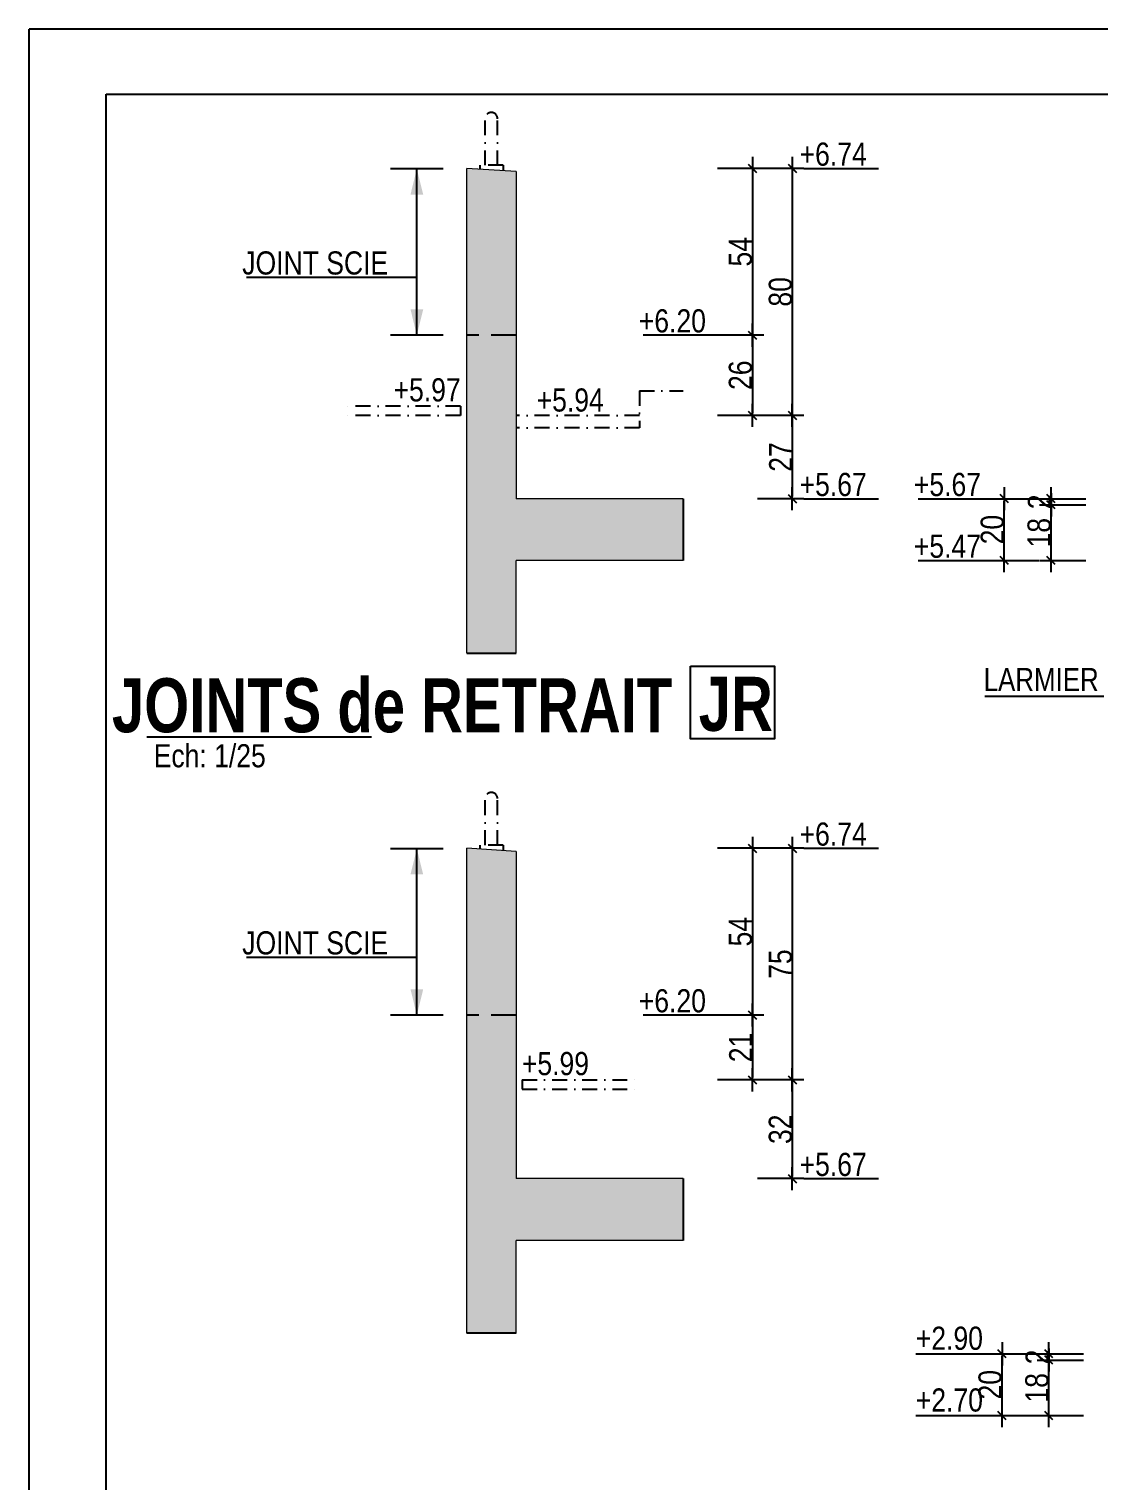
# Model space of a CAD drawing. Header units: centimetres. Extents: x -31 to 9059, y 2319 to 6519.
# Drawn here: x -31 to 662, y 5578 to 6519 of the extents above; entities that cross this region are included whole.
import ezdxf
from ezdxf.enums import TextEntityAlignment as Align

# ---------------------------------------------------------------- set-up
doc = ezdxf.new("R2010")
doc.units = ezdxf.units.CM
doc.header["$LTSCALE"] = 12.7
doc.header["$PDMODE"] = 1
doc.header["$PDSIZE"] = -2
doc.linetypes.add('CACHEX2', pattern=[19.05, 12.7, -6.35])
doc.linetypes.add('TIRETPTX2', pattern=[50.8, 25.4, -12.7, 0, -12.7])
for name, color, linetype in [('01_cote_gen', 4, 'Continuous'), ('01_linteaux', 2, 'Continuous'), ('01_murs_sup', 2, 'CACHEX2'), ('01_poch_BN', 9, 'Continuous'), ('01_texte', 230, 'Continuous'), ('AA_COTES', 2, 'Continuous')]:
    doc.layers.add(name, color=color, linetype=linetype)
doc.layers.add('01_murs_coup', color=5, linetype='Continuous', lineweight=60)
doc.styles.add('ARIAL NA', font='ARIALN.TTF')
doc.styles.add('impact', font='impact.ttf')
doc.styles.add('MATTE_TXT', font='arial.ttf')
doc.styles.add('STYLE2', font='ARIALN.TTF')
doc.dimstyles.new('JB25', dxfattribs={"dimscale": 0.1, "dimtxt": 150, "dimasz": 15, "dimexe": 0.1, "dimexo": 0.1, "dimgap": 0.09, "dimtad": 1, "dimdec": 1, "dimlfac": 0.5, "dimdsep": 46, "dimtxsty": 'STYLE2', "dimblk1": 'BOND_G', "dimblk2": 'BOND_D', "dimsah": 1, "dimcen": 1.5, "dimdle": 0.01, "dimse1": 1, "dimse2": 1, "dimclrd": 4, "dimclre": 2, "dimclrt": 6, "dimazin": 2, "dimtfac": 2.333333, "dimtdec": 1, "dimtix": 1, "dimtmove": 2, "dimatfit": 3, "dimldrblk": 'BOND_G', "dimfxl": 1, "dimtolj": 1, "dimtzin": 0, "dimarcsym": 0})

# ---------------------------------------------------------------- blocks, each defined once
blk = doc.blocks.new('BOND_G')
at = {"layer": 'AA_COTES', "color": 0}
for p, q in [((0, -5), (0, 15)), ((5, 0), (-5, 0)), ((1.77, 1.77), (-1.77, -1.77))]:
    blk.add_line(p, q, dxfattribs=at)
blk = doc.blocks.new('BOND_D')
at = {"layer": 'AA_COTES', "color": 0}
for p, q in [((5, 0), (-5, 0)), ((-1.77, -1.77), (1.77, 1.77)), ((0, 5), (0, -15))]:
    blk.add_line(p, q, dxfattribs=at)
blk = doc.blocks.new('*D1704')
at = {"layer": '01_cote_gen', "color": 4, "lineweight": -2, "transparency": 16777216}
blk.add_line((601.02, 6176.09), (601.02, 6213.09), dxfattribs=at)
at = {"layer": 'Defpoints', "color": 0, "transparency": 16777216}
for p in [(593.5, 6214.59), (601.02, 6214.59), (593.5, 6174.59)]:
    blk.add_point(p, dxfattribs=at)
at = {"layer": '01_cote_gen', "color": 4, "lineweight": -2, "transparency": 16777216, "xscale": 1.5, "yscale": 1.5, "zscale": 1.5}
for name, p, rotation in [('BOND_D', (601.02, 6214.59), 90), ('BOND_G', (601.02, 6174.59), 270)]:
    blk.add_blockref(name, p, dxfattribs=dict(at, rotation=rotation))
at = {"layer": '01_cote_gen', "color": 6, "transparency": 16777216, "insert": (593.35, 6194.59), "char_height": 15, "attachment_point": 5, "rotation": 90, "style": 'STYLE2'}
blk.add_mtext('\\A1;20', dxfattribs=at)
blk = doc.blocks.new('*D1705')
at = {"layer": '01_cote_gen', "color": 4, "lineweight": -2, "transparency": 16777216}
blk.add_line((631.34, 6176.09), (631.34, 6209.09), dxfattribs=at)
at = {"layer": 'Defpoints', "color": 0, "transparency": 16777216}
for p in [(631.34, 6210.59), (682.07, 6210.59), (687.17, 6174.59)]:
    blk.add_point(p, dxfattribs=at)
at = {"layer": '01_cote_gen', "color": 4, "lineweight": -2, "transparency": 16777216, "xscale": 1.5, "yscale": 1.5, "zscale": 1.5}
for name, p, rotation in [('BOND_D', (631.34, 6210.59), 90), ('BOND_G', (631.34, 6174.59), 270)]:
    blk.add_blockref(name, p, dxfattribs=dict(at, rotation=rotation))
at = {"layer": '01_cote_gen', "color": 6, "transparency": 16777216, "insert": (623.67, 6192.59), "char_height": 15, "attachment_point": 5, "rotation": 90, "style": 'STYLE2'}
blk.add_mtext('\\A1;18', dxfattribs=at)
blk = doc.blocks.new('*D1695')
at = {"layer": '01_cote_gen', "color": 4, "lineweight": -2, "transparency": 16777216}
for p, q in [((631.34, 6216.09), (631.34, 6217.59)), ((631.34, 6214.59), (631.34, 6210.59)), ((631.34, 6209.09), (631.34, 6207.59))]:
    blk.add_line(p, q, dxfattribs=at)
at = {"layer": 'Defpoints', "color": 0, "transparency": 16777216}
for p in [(623.52, 6214.59), (623.52, 6210.59), (631.34, 6210.59)]:
    blk.add_point(p, dxfattribs=at)
at = {"layer": '01_cote_gen', "color": 4, "lineweight": -2, "transparency": 16777216, "xscale": 1.5, "yscale": 1.5, "zscale": 1.5}
for name, p, rotation in [('BOND_G', (631.34, 6214.59), 270), ('BOND_D', (631.34, 6210.59), 90)]:
    blk.add_blockref(name, p, dxfattribs=dict(at, rotation=rotation))
at = {"layer": '01_cote_gen', "color": 6, "transparency": 16777216, "insert": (623.8, 6212.59), "char_height": 15, "attachment_point": 5, "rotation": 90, "style": 'STYLE2'}
blk.add_mtext('\\A1;2', dxfattribs=at)
blk = doc.blocks.new('*D1696')
at = {"layer": '01_cote_gen', "color": 4, "lineweight": -2, "transparency": 16777216}
blk.add_line((599.56, 5622.09), (599.56, 5659.09), dxfattribs=at)
at = {"layer": 'Defpoints', "color": 0, "transparency": 16777216}
for p in [(592.04, 5660.59), (599.56, 5660.59), (592.04, 5620.59)]:
    blk.add_point(p, dxfattribs=at)
at = {"layer": '01_cote_gen', "color": 4, "lineweight": -2, "transparency": 16777216, "xscale": 1.5, "yscale": 1.5, "zscale": 1.5}
for name, p, rotation in [('BOND_D', (599.56, 5660.59), 90), ('BOND_G', (599.56, 5620.59), 270)]:
    blk.add_blockref(name, p, dxfattribs=dict(at, rotation=rotation))
at = {"layer": '01_cote_gen', "color": 6, "transparency": 16777216, "insert": (591.89, 5640.59), "char_height": 15, "attachment_point": 5, "rotation": 90, "style": 'STYLE2'}
blk.add_mtext('\\A1;20', dxfattribs=at)
blk = doc.blocks.new('*D1697')
at = {"layer": '01_cote_gen', "color": 4, "lineweight": -2, "transparency": 16777216}
blk.add_line((629.88, 5622.09), (629.88, 5655.09), dxfattribs=at)
at = {"layer": 'Defpoints', "color": 0, "transparency": 16777216}
for p in [(629.88, 5656.59), (680.61, 5656.59), (685.71, 5620.59)]:
    blk.add_point(p, dxfattribs=at)
at = {"layer": '01_cote_gen', "color": 4, "lineweight": -2, "transparency": 16777216, "xscale": 1.5, "yscale": 1.5, "zscale": 1.5}
for name, p, rotation in [('BOND_D', (629.88, 5656.59), 90), ('BOND_G', (629.88, 5620.59), 270)]:
    blk.add_blockref(name, p, dxfattribs=dict(at, rotation=rotation))
at = {"layer": '01_cote_gen', "color": 6, "transparency": 16777216, "insert": (622.21, 5638.59), "char_height": 15, "attachment_point": 5, "rotation": 90, "style": 'STYLE2'}
blk.add_mtext('\\A1;18', dxfattribs=at)
blk = doc.blocks.new('*D1698')
at = {"layer": '01_cote_gen', "color": 4, "lineweight": -2, "transparency": 16777216}
for p, q in [((629.88, 5662.09), (629.88, 5663.59)), ((629.88, 5660.59), (629.88, 5656.59)), ((629.88, 5655.09), (629.88, 5653.59))]:
    blk.add_line(p, q, dxfattribs=at)
at = {"layer": 'Defpoints', "color": 0, "transparency": 16777216}
for p in [(622.06, 5660.59), (622.06, 5656.59), (629.88, 5656.59)]:
    blk.add_point(p, dxfattribs=at)
at = {"layer": '01_cote_gen', "color": 4, "lineweight": -2, "transparency": 16777216, "xscale": 1.5, "yscale": 1.5, "zscale": 1.5}
for name, p, rotation in [('BOND_G', (629.88, 5660.59), 270), ('BOND_D', (629.88, 5656.59), 90)]:
    blk.add_blockref(name, p, dxfattribs=dict(at, rotation=rotation))
at = {"layer": '01_cote_gen', "color": 6, "transparency": 16777216, "insert": (622.34, 5658.59), "char_height": 15, "attachment_point": 5, "rotation": 90, "style": 'STYLE2'}
blk.add_mtext('\\A1;2', dxfattribs=at)
blk = doc.blocks.new('*D1978')
at = {"layer": '01_cote_gen', "color": 4, "lineweight": -2, "transparency": 16777216}
blk.add_line((437.84, 6427.09), (437.84, 6322.09), dxfattribs=at)
at = {"layer": 'Defpoints', "color": 0, "transparency": 16777216}
for p in [(311.49, 6428.59), (360.24, 6320.59), (437.84, 6320.59)]:
    blk.add_point(p, dxfattribs=at)
at = {"layer": '01_cote_gen', "color": 4, "lineweight": -2, "transparency": 16777216, "xscale": 1.5, "yscale": 1.5, "zscale": 1.5}
for name, p, rotation in [('BOND_G', (437.84, 6428.59), 90), ('BOND_D', (437.84, 6320.59), 270)]:
    blk.add_blockref(name, p, dxfattribs=dict(at, rotation=rotation))
at = {"layer": '01_cote_gen', "color": 6, "transparency": 16777216, "insert": (430.2, 6374.59), "char_height": 15, "attachment_point": 5, "rotation": 90, "style": 'STYLE2'}
blk.add_mtext('\\A1;54', dxfattribs=at)
blk = doc.blocks.new('*D1979')
at = {"layer": '01_cote_gen', "color": 4, "lineweight": -2, "transparency": 16777216}
blk.add_line((437.84, 6319.09), (437.84, 6270.11), dxfattribs=at)
at = {"layer": 'Defpoints', "color": 0, "transparency": 16777216}
for p in [(390.81, 6320.59), (402.33, 6268.61), (437.84, 6268.61)]:
    blk.add_point(p, dxfattribs=at)
at = {"layer": '01_cote_gen', "color": 4, "lineweight": -2, "transparency": 16777216, "xscale": 1.5, "yscale": 1.5, "zscale": 1.5}
for name, p, rotation in [('BOND_G', (437.84, 6320.59), 90), ('BOND_D', (437.84, 6268.61), 270)]:
    blk.add_blockref(name, p, dxfattribs=dict(at, rotation=rotation))
at = {"layer": '01_cote_gen', "color": 6, "transparency": 16777216, "insert": (430.17, 6294.6), "char_height": 15, "attachment_point": 5, "rotation": 90, "style": 'STYLE2'}
blk.add_mtext('\\A1;26', dxfattribs=at)
blk = doc.blocks.new('*D1980')
at = {"layer": '01_cote_gen', "color": 4, "lineweight": -2, "transparency": 16777216}
blk.add_line((463.72, 6267.11), (463.72, 6216.09), dxfattribs=at)
at = {"layer": 'Defpoints', "color": 0, "transparency": 16777216}
for p in [(441.22, 6268.61), (412.1, 6214.59), (463.72, 6214.59)]:
    blk.add_point(p, dxfattribs=at)
at = {"layer": '01_cote_gen', "color": 4, "lineweight": -2, "transparency": 16777216, "xscale": 1.5, "yscale": 1.5, "zscale": 1.5}
for name, p, rotation in [('BOND_G', (463.72, 6268.61), 90), ('BOND_D', (463.72, 6214.59), 270)]:
    blk.add_blockref(name, p, dxfattribs=dict(at, rotation=rotation))
at = {"layer": '01_cote_gen', "color": 6, "transparency": 16777216, "insert": (456.18, 6241.6), "char_height": 15, "attachment_point": 5, "rotation": 90, "style": 'STYLE2'}
blk.add_mtext('\\A1;27', dxfattribs=at)
blk = doc.blocks.new('*D1981')
at = {"layer": '01_cote_gen', "color": 4, "lineweight": -2, "transparency": 16777216}
blk.add_line((463.72, 6427.09), (463.72, 6270.11), dxfattribs=at)
at = {"layer": 'Defpoints', "color": 0, "transparency": 16777216}
for p in [(445.34, 6428.59), (445.34, 6268.61), (463.72, 6268.61)]:
    blk.add_point(p, dxfattribs=at)
at = {"layer": '01_cote_gen', "color": 4, "lineweight": -2, "transparency": 16777216, "xscale": 1.5, "yscale": 1.5, "zscale": 1.5}
for name, p, rotation in [('BOND_G', (463.72, 6428.59), 90), ('BOND_D', (463.72, 6268.61), 270)]:
    blk.add_blockref(name, p, dxfattribs=dict(at, rotation=rotation))
at = {"layer": '01_cote_gen', "color": 6, "transparency": 16777216, "insert": (456.06, 6348.6), "char_height": 15, "attachment_point": 5, "rotation": 90, "style": 'STYLE2'}
blk.add_mtext('\\A1;80', dxfattribs=at)
blk = doc.blocks.new('*D1985')
at = {"layer": '01_cote_gen', "color": 4, "lineweight": -2, "transparency": 16777216}
blk.add_line((437.84, 5986.6), (437.84, 5881.6), dxfattribs=at)
at = {"layer": 'Defpoints', "color": 0, "transparency": 16777216}
for p in [(311.49, 5988.1), (360.24, 5880.1), (437.84, 5880.1)]:
    blk.add_point(p, dxfattribs=at)
at = {"layer": '01_cote_gen', "color": 4, "lineweight": -2, "transparency": 16777216, "xscale": 1.5, "yscale": 1.5, "zscale": 1.5}
for name, p, rotation in [('BOND_G', (437.84, 5988.1), 90), ('BOND_D', (437.84, 5880.1), 270)]:
    blk.add_blockref(name, p, dxfattribs=dict(at, rotation=rotation))
at = {"layer": '01_cote_gen', "color": 6, "transparency": 16777216, "insert": (430.2, 5934.1), "char_height": 15, "attachment_point": 5, "rotation": 90, "style": 'STYLE2'}
blk.add_mtext('\\A1;54', dxfattribs=at)
blk = doc.blocks.new('*D1982')
at = {"layer": '01_cote_gen', "color": 4, "lineweight": -2, "transparency": 16777216}
blk.add_line((437.84, 5878.6), (437.84, 5839.6), dxfattribs=at)
at = {"layer": 'Defpoints', "color": 0, "transparency": 16777216}
for p in [(390.81, 5880.1), (402.33, 5838.1), (437.84, 5838.1)]:
    blk.add_point(p, dxfattribs=at)
at = {"layer": '01_cote_gen', "color": 4, "lineweight": -2, "transparency": 16777216, "xscale": 1.5, "yscale": 1.5, "zscale": 1.5}
for name, p, rotation in [('BOND_G', (437.84, 5880.1), 90), ('BOND_D', (437.84, 5838.1), 270)]:
    blk.add_blockref(name, p, dxfattribs=dict(at, rotation=rotation))
at = {"layer": '01_cote_gen', "color": 6, "transparency": 16777216, "insert": (430.3, 5859.1), "char_height": 15, "attachment_point": 5, "rotation": 90, "style": 'STYLE2'}
blk.add_mtext('\\A1;21', dxfattribs=at)
blk = doc.blocks.new('*D1983')
at = {"layer": '01_cote_gen', "color": 4, "lineweight": -2, "transparency": 16777216}
blk.add_line((463.72, 5836.6), (463.72, 5775.6), dxfattribs=at)
at = {"layer": 'Defpoints', "color": 0, "transparency": 16777216}
for p in [(441.22, 5838.1), (412.1, 5774.1), (463.72, 5774.1)]:
    blk.add_point(p, dxfattribs=at)
at = {"layer": '01_cote_gen', "color": 4, "lineweight": -2, "transparency": 16777216, "xscale": 1.5, "yscale": 1.5, "zscale": 1.5}
for name, p, rotation in [('BOND_G', (463.72, 5838.1), 90), ('BOND_D', (463.72, 5774.1), 270)]:
    blk.add_blockref(name, p, dxfattribs=dict(at, rotation=rotation))
at = {"layer": '01_cote_gen', "color": 6, "transparency": 16777216, "insert": (456.06, 5806.1), "char_height": 15, "attachment_point": 5, "rotation": 90, "style": 'STYLE2'}
blk.add_mtext('\\A1;32', dxfattribs=at)
blk = doc.blocks.new('*D1984')
at = {"layer": '01_cote_gen', "color": 4, "lineweight": -2, "transparency": 16777216}
blk.add_line((463.72, 5986.6), (463.72, 5839.6), dxfattribs=at)
at = {"layer": 'Defpoints', "color": 0, "transparency": 16777216}
for p in [(445.34, 5988.1), (445.34, 5838.1), (463.72, 5838.1)]:
    blk.add_point(p, dxfattribs=at)
at = {"layer": '01_cote_gen', "color": 4, "lineweight": -2, "transparency": 16777216, "xscale": 1.5, "yscale": 1.5, "zscale": 1.5}
for name, p, rotation in [('BOND_G', (463.72, 5988.1), 90), ('BOND_D', (463.72, 5838.1), 270)]:
    blk.add_blockref(name, p, dxfattribs=dict(at, rotation=rotation))
at = {"layer": '01_cote_gen', "color": 6, "transparency": 16777216, "insert": (456.09, 5913.1), "char_height": 15, "attachment_point": 5, "rotation": 90, "style": 'STYLE2'}
blk.add_mtext('\\A1;75', dxfattribs=at)

msp = doc.modelspace()

# ---------------------------------------------------------------- hatches: boundary and pattern name
at = {"layer": '01_poch_BN'}
h = msp.add_hatch(color=256, dxfattribs=at)
h.dxf.hatch_style = 1
h.paths.add_polyline_path([(393.02, 6214.59), (284.78, 6214.59), (284.78, 6320.59), (252.78, 6320.59), (252.78, 6114.59), (284.78, 6114.59), (284.78, 6174.59), (393.02, 6174.59)])
h.paths.add_polyline_path([(284.78, 6426.59), (252.78, 6428.59), (252.78, 6320.59), (284.78, 6320.59)])
h = msp.add_hatch(color=256, dxfattribs=at)
h.dxf.hatch_style = 1
h.paths.add_polyline_path([(284.78, 5986.1), (252.78, 5988.1), (252.78, 5880.1), (284.78, 5880.1)])
h.paths.add_polyline_path([(284.78, 5880.1), (252.78, 5880.1), (252.78, 5674.1), (284.78, 5674.1), (284.78, 5734.1), (393.02, 5734.1), (393.02, 5774.1), (284.78, 5774.1)])

# ---------------------------------------------------------------- linework, layer by layer
at = {"layer": '01_cote_gen'}
for p in [(9059.29, 6518.88), (-30.71, 2318.88)]:
    msp.add_line(p, (-30.71, 6518.88), dxfattribs=at)
at = {"layer": '01_linteaux', "linetype": 'TIRETPTX2', "ltscale": 0.03}
for p, q in [((264.78, 6430.59), (264.78, 6460.8)), ((272.78, 6430.59), (272.78, 6460.8)), ((276.35, 6430.59), (261.2, 6430.59)), ((261.2, 6430.59), (261.2, 6428.1)), ((276.35, 6430.59), (276.35, 6427.2)), ((364.78, 6284.5), (364.78, 6260.61)), ((364.78, 6284.5), (393.02, 6284.5)), ((248.78, 6274.59), (173.59, 6274.59)), ((248.78, 6274.59), (248.78, 6268.59)), ((248.78, 6268.59), (173.59, 6268.59)), ((364.78, 6268.61), (284.78, 6268.61)), ((364.78, 6260.61), (284.78, 6260.61)), ((264.78, 5990.1), (264.78, 6020.31)), ((272.78, 5990.1), (272.78, 6020.31)), ((276.35, 5990.1), (261.2, 5990.1)), ((261.2, 5990.1), (261.2, 5987.61)), ((276.35, 5990.1), (276.35, 5986.71)), ((288.78, 5838.1), (363.96, 5838.1)), ((288.78, 5838.1), (288.78, 5832.1)), ((288.78, 5832.1), (363.96, 5832.1))]:
    msp.add_line(p, q, dxfattribs=at)
for centre in [(268.78, 6460.8), (268.78, 6020.31)]:
    msp.add_arc(centre, 4, 0, 180, dxfattribs=at)
at = {"layer": '01_murs_coup', "linetype": 'Continuous', "lineweight": 5}
for p, q in [((252.78, 6114.59), (252.78, 6428.59)), ((284.78, 6426.59), (252.78, 6428.59)), ((284.78, 6426.59), (284.78, 6214.59)), ((393.02, 6214.59), (284.78, 6214.59)), ((393.02, 6174.59), (284.78, 6174.59)), ((284.78, 6114.59), (284.78, 6174.59)), ((252.78, 5674.1), (252.78, 5988.1)), ((284.78, 5986.1), (252.78, 5988.1)), ((284.78, 5986.1), (284.78, 5774.1)), ((393.02, 5774.1), (284.78, 5774.1)), ((393.02, 5734.1), (284.78, 5734.1)), ((284.78, 5674.1), (284.78, 5734.1))]:
    msp.add_line(p, q, dxfattribs=at)
at = {"layer": '01_murs_sup', "ltscale": 0.1}
for p, q in [((284.78, 6320.59), (252.78, 6320.59)), ((284.78, 5880.1), (252.78, 5880.1))]:
    msp.add_line(p, q, dxfattribs=at)
at = {"layer": '01_poch_BN'}
for p, q in [((393.02, 6214.59), (393.02, 6174.59)), ((252.78, 6114.59), (284.78, 6114.59)), ((393.02, 5774.1), (393.02, 5734.1)), ((284.78, 5674.1), (252.78, 5674.1))]:
    msp.add_line(p, q, dxfattribs=at)
at = {"layer": '01_texte'}
for p, q in [((19.29, 2368.88), (19.29, 6476.69)), ((19.29, 6476.69), (9009.29, 6476.69)), ((237.64, 6428.29), (203.37, 6428.29)), ((220.51, 6320.59), (220.51, 6428.29)), ((471.22, 6428.59), (519.49, 6428.59)), ((110.18, 6358.11), (220.51, 6358.11)), ((237.64, 6320.59), (203.37, 6320.59)), ((415.34, 6320.59), (367.17, 6320.59)), ((471.22, 6214.59), (519.49, 6214.59)), ((545.23, 6214.59), (593.5, 6214.59)), ((545.23, 6174.59), (593.5, 6174.59)), ((588.36, 6086.62), (665.62, 6086.62)), ((45.56, 6060.37), (191.16, 6060.37)), ((237.64, 5987.8), (203.37, 5987.8)), ((220.51, 5880.1), (220.51, 5987.8)), ((471.22, 5988.1), (519.49, 5988.1)), ((110.18, 5917.62), (220.51, 5917.62)), ((237.64, 5880.1), (203.37, 5880.1)), ((415.34, 5880.1), (367.17, 5880.1)), ((471.22, 5774.1), (519.49, 5774.1)), ((543.77, 5660.59), (593.5, 5660.59)), ((543.77, 5620.59), (593.5, 5620.59))]:
    msp.add_line(p, q, dxfattribs=at)
msp.add_lwpolyline([(397.8, 6106.19), (452.12, 6106.19), (452.12, 6058.93), (397.8, 6058.93)], close=True, dxfattribs=at)
for points in [[(220.51, 6428.29), (216.39, 6411.65), (220.51, 6411.65)], [(220.51, 6428.29), (224.62, 6411.65), (220.51, 6411.65)], [(220.51, 6320.59), (216.39, 6337.23), (220.51, 6337.23)], [(220.51, 6320.59), (224.62, 6337.23), (220.51, 6337.23)], [(220.51, 5987.8), (216.39, 5971.16), (220.51, 5971.16)], [(220.51, 5987.8), (224.62, 5971.16), (220.51, 5971.16)], [(220.51, 5880.1), (216.39, 5896.74), (220.51, 5896.74)], [(220.51, 5880.1), (224.62, 5896.74), (220.51, 5896.74)]]:
    msp.add_solid(points, dxfattribs=at)

# ---------------------------------------------------------------- texts
for s, style, p in [('+6.74', 'ARIAL NA', (468.45, 6430.32)), ('JOINT SCIE', 'ARIAL NA', (107.41, 6359.84)), ('+6.20', 'ARIAL NA', (364.3, 6322.32)), ('+5.97', 'ARIAL NA', (205.41, 6277.64)), ('+5.94', 'ARIAL NA', (298.12, 6271.06)), ('+5.67', 'ARIAL NA', (468.45, 6216.32)), ('+5.67', 'ARIAL NA', (542.46, 6216.32)), ('+5.47', 'ARIAL NA', (542.46, 6176.32)), ('Ech: 1/25', 'STYLE2', (50.04, 6040.58)), ('+6.74', 'ARIAL NA', (468.45, 5989.83)), ('JOINT SCIE', 'ARIAL NA', (107.41, 5919.35)), ('+6.20', 'ARIAL NA', (364.3, 5881.83)), ('+5.99', 'ARIAL NA', (288.54, 5841.15)), ('+5.67', 'ARIAL NA', (468.45, 5775.83)), ('+2.90', 'ARIAL NA', (543.73, 5663.21)), ('+2.70', 'ARIAL NA', (543.73, 5623.21))]:
    msp.add_text(s, height=15, dxfattribs=dict(at, style=style)).set_placement(p)
at = {"layer": '01_texte', "style": 'MATTE_TXT', "width": 0.8}
msp.add_text('LARMIER', height=15, dxfattribs=at).set_placement((624.94, 6085.46), align=Align.BOTTOM_CENTER)
at = {"layer": '01_texte', "style": 'impact'}
for s, p in [('JOINTS de RETRAIT ', (209.67, 6081.47)), ('JR', (427.11, 6081.47))]:
    msp.add_text(s, height=35, dxfattribs=at).set_placement(p, align=Align.MIDDLE)

# ---------------------------------------------------------------- dimensions: what is measured, and where the dimension line sits
at = {"layer": '01_cote_gen'}
for base, p1, p2, picture, middle in [((437.84, 6320.59), (311.49, 6428.59), (360.24, 6320.59), '*D1978', (430.2, 6374.59)), ((463.72, 6268.61), (445.34, 6428.59), (445.34, 6268.61), '*D1981', (456.06, 6348.6)), ((437.84, 6268.61), (390.81, 6320.59), (402.33, 6268.61), '*D1979', (430.17, 6294.6)), ((463.72, 6214.59), (441.22, 6268.61), (412.1, 6214.59), '*D1980', (456.18, 6241.6)), ((601.02, 6214.59), (593.5, 6174.59), (593.5, 6214.59), '*D1704', (593.35, 6194.59)), ((631.34, 6210.59), (687.17, 6174.59), (682.07, 6210.59), '*D1705', (623.67, 6192.59)), ((631.34, 6210.59), (623.52, 6214.59), (623.52, 6210.59), '*D1695', (623.8, 6212.59)), ((437.84, 5880.1), (311.49, 5988.1), (360.24, 5880.1), '*D1985', (430.2, 5934.1)), ((463.72, 5838.1), (445.34, 5988.1), (445.34, 5838.1), '*D1984', (456.09, 5913.1)), ((437.84, 5838.1), (390.81, 5880.1), (402.33, 5838.1), '*D1982', (430.3, 5859.1)), ((463.72, 5774.1), (441.22, 5838.1), (412.1, 5774.1), '*D1983', (456.06, 5806.1)), ((599.56, 5660.59), (592.04, 5620.59), (592.04, 5660.59), '*D1696', (591.89, 5640.59)), ((629.88, 5656.59), (685.71, 5620.59), (680.61, 5656.59), '*D1697', (622.21, 5638.59)), ((629.88, 5656.59), (622.06, 5660.59), (622.06, 5656.59), '*D1698', (622.34, 5658.59))]:
    dim = msp.add_linear_dim(base=base, p1=p1, p2=p2, angle=90, dimstyle='JB25', dxfattribs=at)
    dim.commit()
    dim.dimension.update_dxf_attribs({"geometry": picture, "text_midpoint": middle})

doc.saveas('drawing.dxf')
